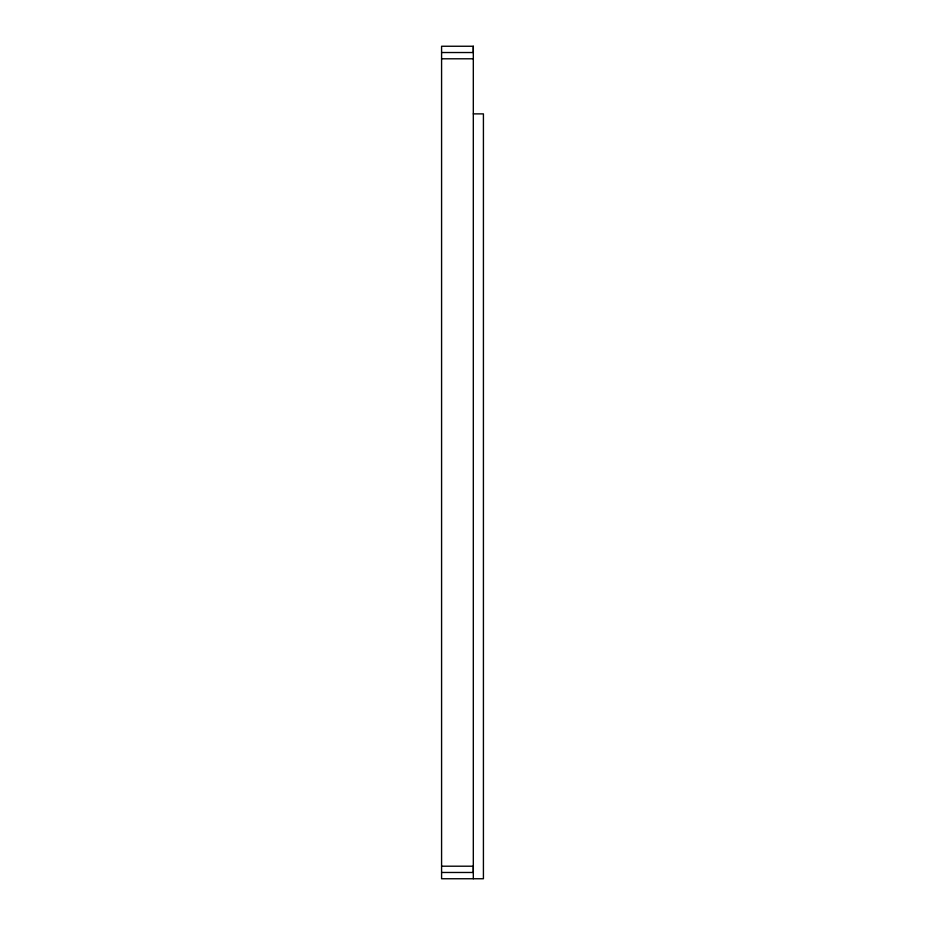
<?xml version="1.0" encoding="UTF-8"?>
<svg xmlns="http://www.w3.org/2000/svg" width="925" height="925" viewBox="0 0 925 925"><rect width="100%" height="100%" fill="white"/><g stroke="black" fill="none" stroke-linecap="round" stroke-linejoin="round"><path stroke-width="1.39" d="M473.322 113.879L483.417 113.879L483.417 878.75L441.583 878.75L441.583 46.25L473.311 46.25L473.311 52.528L441.583 52.528M441.583 58.795L473.311 58.795M441.583 866.205L473.311 866.205L473.311 872.472L441.583 872.472M473.311 46.25L473.311 878.75"/></g></svg>
